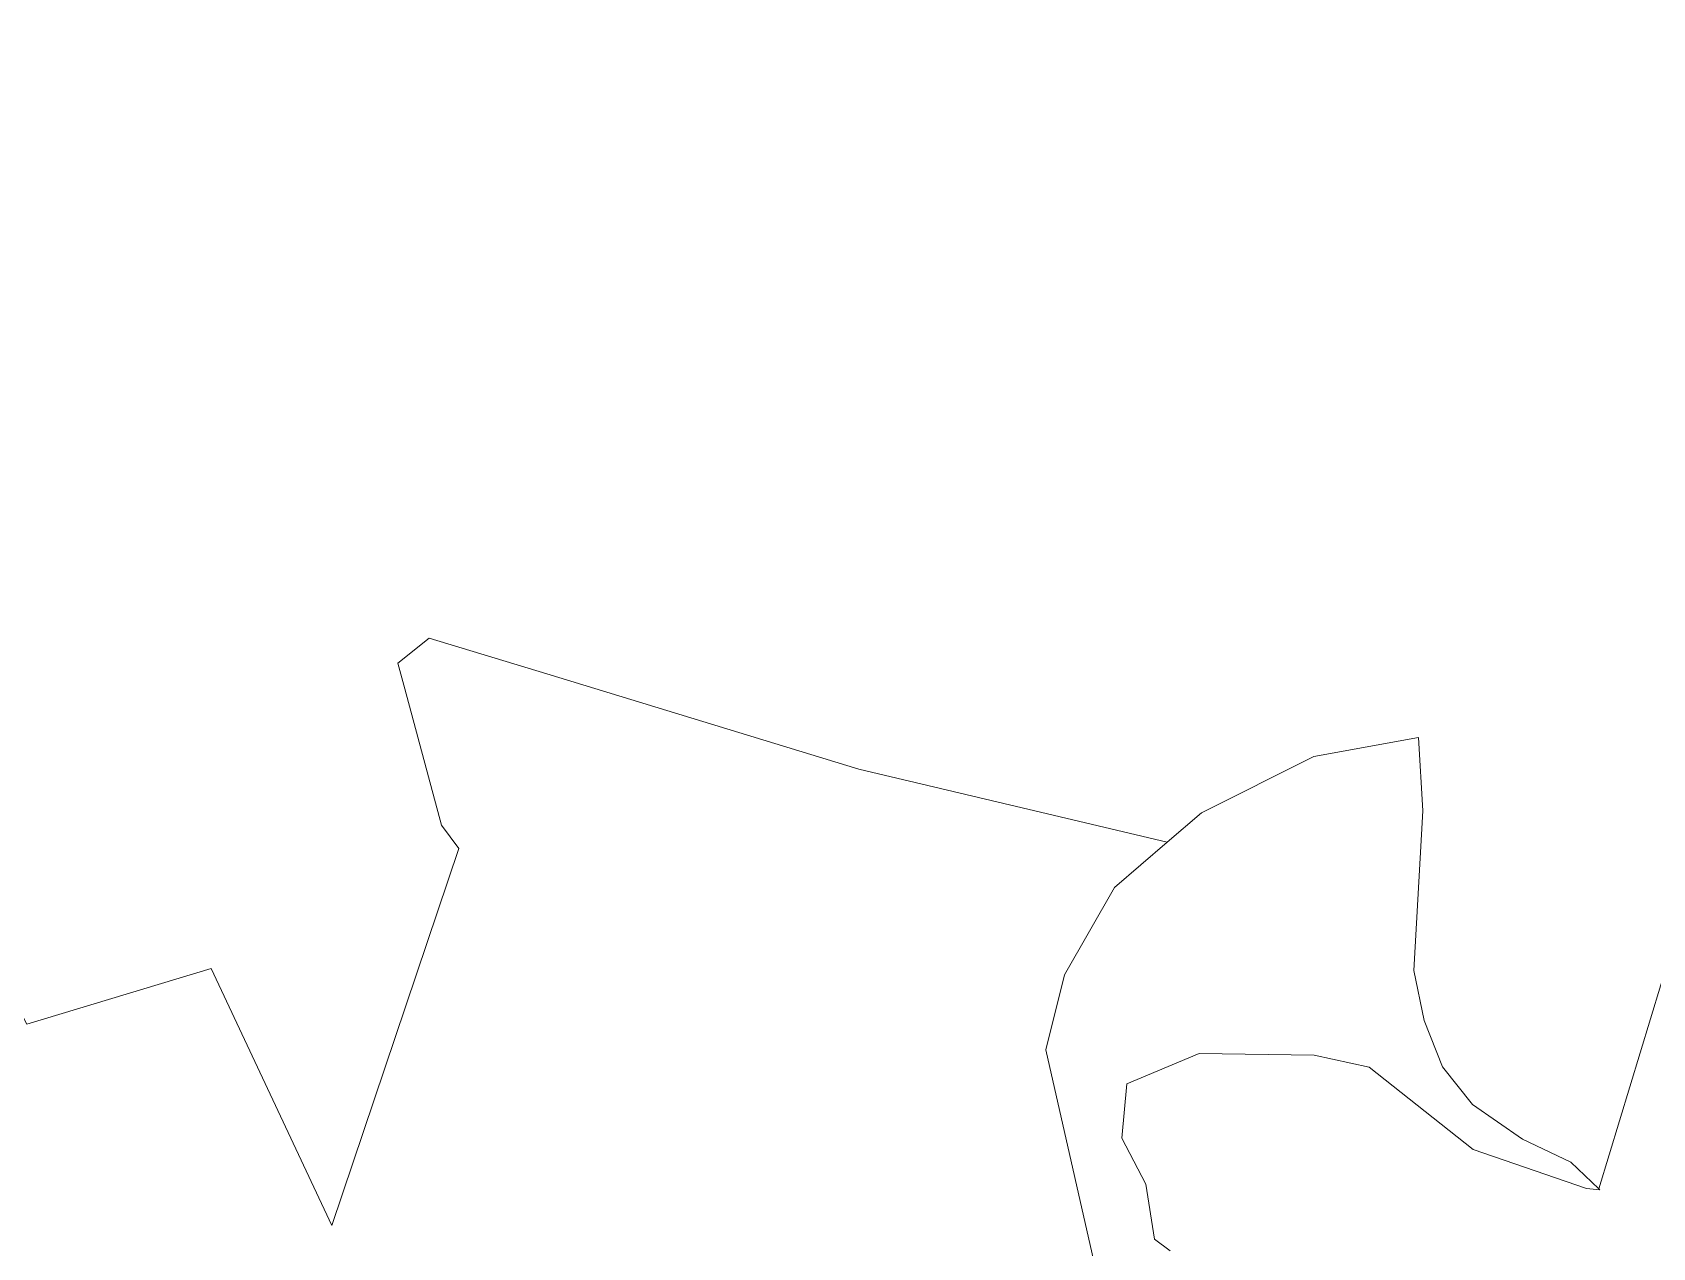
# Model space of a CAD drawing. Header units: metres. Extents: x 543340 to 549474, y 1840490 to 1845220.
# Drawn here: x 546303.8 to 546594.7, y 1842856.1 to 1843074.1 of the extents above; entities that cross this region are included whole.
import ezdxf

# ---------------------------------------------------------------- set-up
doc = ezdxf.new("R2010")
doc.units = ezdxf.units.M
doc.header["$MEASUREMENT"] = 0
doc.layers.add('Level 10', color=7, linetype='Continuous', lineweight=0)

msp = doc.modelspace()

# ---------------------------------------------------------------- linework, layer by layer
at = {"layer": 'Level 10', "color": 7, "lineweight": 0, "flags": 128}
for points in [[(546043.5, 1843249.8), (546084.99, 1843268.21), (546103.19, 1843246.83), (546122.98, 1843251.58), (546163.72, 1843171.05), (546178.4, 1843142.03), (546208.31, 1843082.89), (546219.17, 1843061.43), (546302.76, 1842896.18), (546335.86, 1842906.13), (546357.54, 1842860.03), (546380.38, 1842927.7), (546377.25, 1842931.87), (546370.66, 1842956.36), (546369.42, 1842960.97), (546375.02, 1842965.45), (546396.15, 1842959.02), (546452.2, 1842941.95), (546507.56, 1842928.82)], [(546611.04, 1842952.02), (546585.03, 1842866.61)], [(546507.56, 1842928.82), (546513.73, 1842934.11), (546533.86, 1842944.18), (546552.67, 1842947.6), (546553.46, 1842934.45), (546551.81, 1842905.77), (546553.71, 1842896.81), (546556.97, 1842888.48), (546562.36, 1842881.71), (546571.31, 1842875.5), (546580.04, 1842871.37), (546585.03, 1842866.61)], [(546411.9, 1842771.71), (546412.26, 1842771.96), (546434.32, 1842782.31), (546456.38, 1842792.31), (546468.79, 1842802.66), (546479.13, 1842811.62), (546486.37, 1842817.5), (546490.16, 1842824.05), (546492.23, 1842838.54), (546494.23, 1842843.91), (546494.29, 1842844.06), (546496.19, 1842845.71), (546485.76, 1842891.58), (546489.12, 1842905.01), (546498.07, 1842920.68), (546507.56, 1842928.82)], [(546508.07, 1842855.45), (546505.27, 1842857.58), (546503.7, 1842867.46), (546499.38, 1842875.72), (546500.29, 1842885.46), (546513.26, 1842890.9), (546533.96, 1842890.6), (546543.83, 1842888.47), (546562.47, 1842873.64), (546582.81, 1842866.64), (546585.25, 1842866.4), (546585.03, 1842866.61)]]:
    msp.add_lwpolyline(points, dxfattribs=at)

doc.saveas('drawing.dxf')
